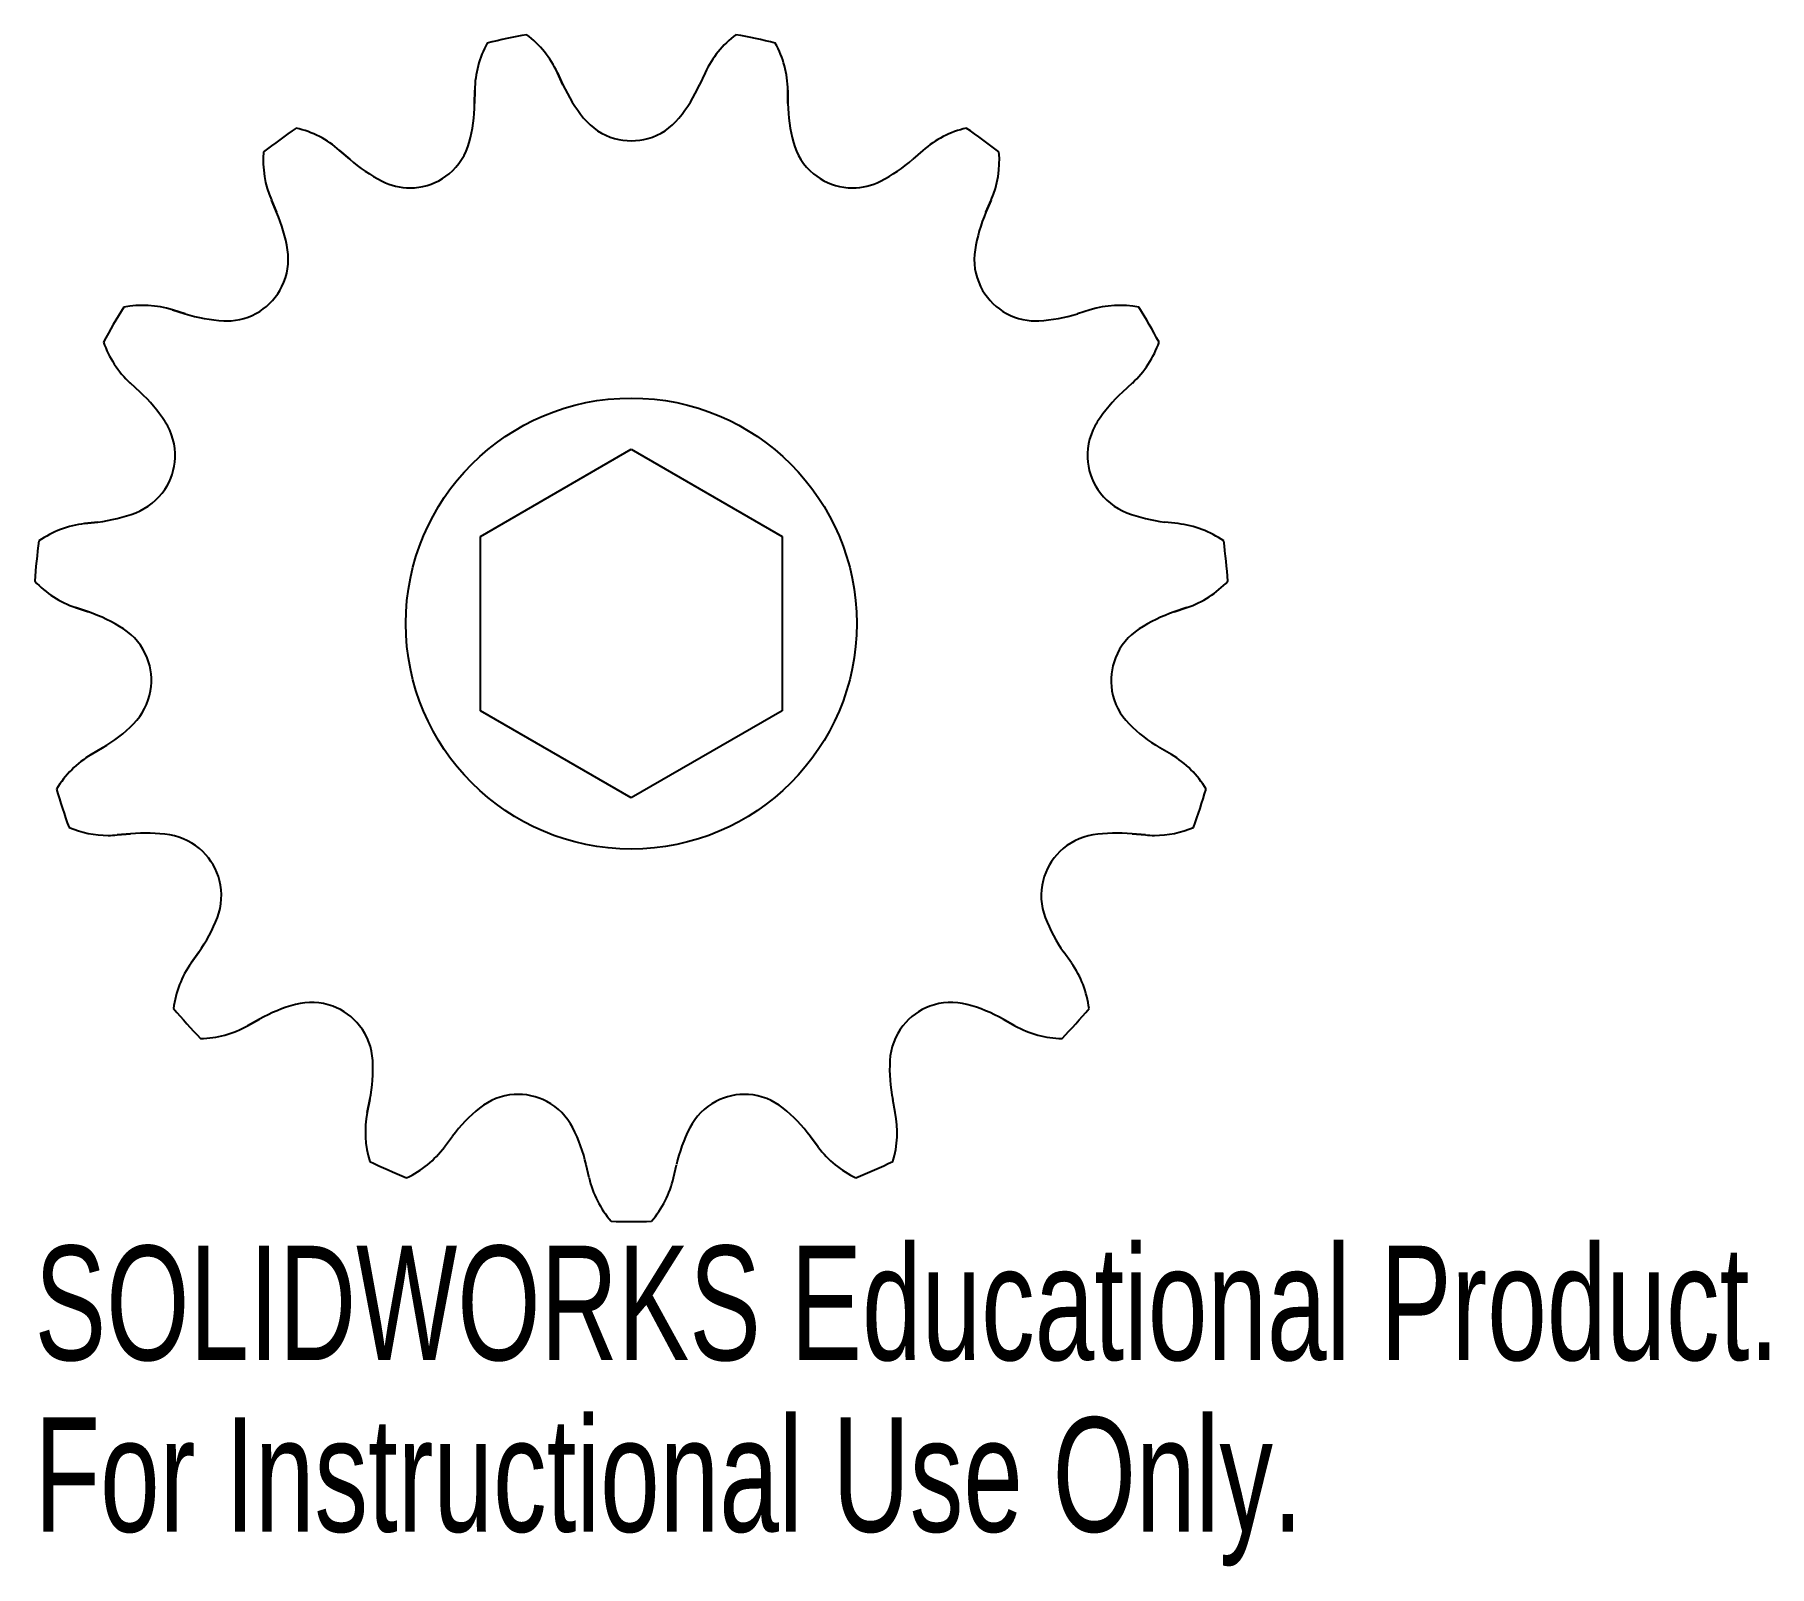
# Model space of a CAD drawing. Header units: centimetres. Extents: x -2.52 to 4.81, y -3.98 to 2.49.
import ezdxf

# ---------------------------------------------------------------- set-up
doc = ezdxf.new("R2010")
doc.units = ezdxf.units.CM
doc.styles.add('SLDTEXTSTYLE0', font='TXT', dxfattribs={"width": 0.7})

msp = doc.modelspace()

# ---------------------------------------------------------------- linework, layer by layer
at = {"color": 7, "linetype": 'Continuous'}
for p, q in [((-0.2886, 2.2756), (-0.3123, 2.327)), ((-0.3123, 2.327), (-0.2886, 2.2756)), ((0.3123, 2.327), (0.2886, 2.2756)), ((0.3123, 2.327), (0.2886, 2.2756)), ((-0.6612, 2.2528), (-0.6619, 2.1962)), ((-0.6619, 2.1962), (-0.6612, 2.2528)), ((0.6619, 2.1962), (0.6612, 2.2528)), ((0.6612, 2.2528), (0.6619, 2.1962)), ((-1.1892, 1.9615), (-1.2318, 1.9988)), ((-1.2318, 1.9988), (-1.1892, 1.9615)), ((1.2318, 1.9988), (1.1892, 1.9615)), ((1.2318, 1.9988), (1.1892, 1.9615)), ((-1.5203, 1.7891), (-1.498, 1.7371)), ((-1.498, 1.7371), (-1.5203, 1.7891)), ((1.498, 1.7371), (1.5203, 1.7891)), ((1.5203, 1.7891), (1.498, 1.7371)), ((-1.8842, 1.3082), (-1.9383, 1.325)), ((-1.9383, 1.325), (-1.8842, 1.3082)), ((1.9383, 1.325), (1.8842, 1.3082)), ((1.9383, 1.325), (1.8842, 1.3082)), ((-2.1166, 1.0161), (-2.075, 0.9777)), ((-2.075, 0.9777), (-2.1166, 1.0161)), ((2.075, 0.9777), (2.1166, 1.0161)), ((2.1166, 1.0161), (2.075, 0.9777)), ((-0.6375, 0.3681), (0, 0.7362)), ((-0.6375, 0.3681), (0, 0.7362)), ((0, 0.7362), (0.6375, 0.3681)), ((0, 0.7362), (0.6375, 0.3681)), ((-2.2534, 0.4287), (-2.3096, 0.4221)), ((-2.3096, 0.4221), (-2.2534, 0.4287)), ((-0.6375, -0.3681), (-0.6375, 0.3681)), ((-0.6375, -0.3681), (-0.6375, 0.3681)), ((0.6375, 0.3681), (0.6375, -0.3681)), ((0.6375, 0.3681), (0.6375, -0.3681)), ((2.3096, 0.4221), (2.2534, 0.4287)), ((2.3096, 0.4221), (2.2534, 0.4287)), ((-2.3469, 0.0673), (-2.2933, 0.0492)), ((-2.2933, 0.0492), (-2.3469, 0.0673)), ((2.2933, 0.0492), (2.3469, 0.0673)), ((2.3469, 0.0673), (2.2933, 0.0492)), ((0, -0.7362), (-0.6375, -0.3681)), ((0, -0.7362), (-0.6375, -0.3681)), ((0.6375, -0.3681), (0, -0.7362)), ((0.6375, -0.3681), (0, -0.7362)), ((-2.2329, -0.5249), (-2.2816, -0.5538)), ((-2.2816, -0.5538), (-2.2329, -0.5249)), ((2.2816, -0.5538), (2.2329, -0.5249)), ((2.2816, -0.5538), (2.2329, -0.5249)), ((-2.1714, -0.8931), (-2.115, -0.8879)), ((-2.115, -0.8879), (-2.1714, -0.8931)), ((2.115, -0.8879), (2.1714, -0.8931)), ((2.1714, -0.8931), (2.115, -0.8879)), ((-1.8264, -1.3877), (-1.8591, -1.4339)), ((-1.8591, -1.4339), (-1.8264, -1.3877)), ((1.8591, -1.4339), (1.8264, -1.3877)), ((1.8591, -1.4339), (1.8264, -1.3877)), ((-1.6204, -1.699), (-1.571, -1.6713)), ((-1.571, -1.6713), (-1.6204, -1.699)), ((1.571, -1.6713), (1.6204, -1.699)), ((1.6204, -1.699), (1.571, -1.6713)), ((-1.1041, -2.0106), (-1.1151, -2.0661)), ((-1.1151, -2.0661), (-1.1041, -2.0106)), ((1.1151, -2.0661), (1.1041, -2.0106)), ((1.1151, -2.0661), (1.1041, -2.0106)), ((-0.7893, -2.2112), (-0.7554, -2.1658)), ((-0.7893, -2.2112), (-0.7554, -2.1658)), ((0.7554, -2.1658), (0.7893, -2.2112)), ((0.7893, -2.2112), (0.7554, -2.1658)), ((-0.1783, -2.3411), (-0.1908, -2.2859)), ((-0.1783, -2.3411), (-0.1908, -2.2859)), ((0.1783, -2.3411), (0.1908, -2.2859)), ((0.1783, -2.3411), (0.1908, -2.2859))]:
    msp.add_line(p, q, dxfattribs=at)
msp.add_circle((0, 0), 0.9525, dxfattribs=at)
msp.add_circle((0, 0), 0.9525, dxfattribs=at)
for centre, radius, start, end in [((-0.2391, 2.2474), 0.4221, 151.01109, 179.26667), ((-0.2391, 2.2474), 0.4221, 151.01109, 179.26667), ((0, 0), 2.5263, 100.06627, 103.93373), ((0, 0), 2.5263, 100.06627, 103.93373), ((-0.6957, 2.1504), 0.4221, 24.73333, 52.98891), ((-0.6957, 2.1504), 0.4221, 24.73333, 52.98891), ((0.6957, 2.1504), 0.4221, 127.01109, 155.26667), ((0.6957, 2.1504), 0.4221, 127.01109, 155.26667), ((0, 0), 2.5263, 76.06627, 79.93373), ((0, 0), 2.5263, 76.06627, 79.93373), ((0.2391, 2.2474), 0.4221, 0.73334, 28.98891), ((0.2391, 2.2474), 0.4221, 0.73334, 28.98891), ((0.3158, 2.554), 0.6655, 204.73334, 219), ((0.3158, 2.554), 0.6655, 204.73334, 219), ((-0.3158, 2.554), 0.6655, 321, 335.26667), ((-0.3158, 2.554), 0.6655, 321, 335.26667), ((-1.3273, 2.2047), 0.6655, 345, 359.26667), ((-1.3273, 2.2047), 0.6655, 345, 359.26667), ((0, 2.2983), 0.2591, 219, 254.27147), ((0, 2.2983), 0.2591, 219, 254.27147), ((0, 2.2983), 0.2591, 285.72853, 321), ((0, 2.2983), 0.2591, 285.72853, 321), ((1.3273, 2.2047), 0.6655, 180.73334, 195), ((1.3273, 2.2047), 0.6655, 180.73334, 195), ((0, 0), 2.5263, 124.06627, 127.93373), ((0, 0), 2.5263, 124.06627, 127.93373), ((-1.5102, 1.6815), 0.4221, 48.73334, 76.98892), ((-1.5102, 1.6815), 0.4221, 48.73334, 76.98892), ((1.5102, 1.6815), 0.4221, 103.01109, 131.26667), ((1.5102, 1.6815), 0.4221, 103.01109, 131.26667), ((0, 0), 2.5263, 52.06627, 55.93373), ((0, 0), 2.5263, 52.06627, 55.93373), ((-1.1326, 1.9559), 0.4221, 175.01109, 203.26667), ((-1.1326, 1.9559), 0.4221, 175.01109, 203.26667), ((-0.9348, 2.0996), 0.2591, 309.72853, 345), ((-0.9348, 2.0996), 0.2591, 309.72853, 345), ((0, 2.2983), 0.2591, 254.27147, 285.72853), ((0, 2.2983), 0.2591, 254.27147, 285.72853), ((0.9348, 2.0996), 0.2591, 195, 230.27147), ((0.9348, 2.0996), 0.2591, 195, 230.27147), ((1.1326, 1.9559), 0.4221, 336.73334, 4.98891), ((1.1326, 1.9559), 0.4221, 336.73334, 4.98891), ((-0.7503, 2.4617), 0.6655, 228.73334, 243), ((-0.7503, 2.4617), 0.6655, 228.73334, 243), ((0.7503, 2.4617), 0.6655, 297, 311.26667), ((0.7503, 2.4617), 0.6655, 297, 311.26667), ((-0.9348, 2.0996), 0.2591, 243, 270), ((-0.9348, 2.0996), 0.2591, 243, 270), ((-0.9348, 2.0996), 0.2591, 270, 278.27147), ((-0.9348, 2.0996), 0.2591, 270, 278.27147), ((-0.9348, 2.0996), 0.2591, 278.27147, 309.72853), ((-0.9348, 2.0996), 0.2591, 278.27147, 309.72853), ((0.9348, 2.0996), 0.2591, 230.27147, 261.72853), ((0.9348, 2.0996), 0.2591, 230.27147, 261.72853), ((0.9348, 2.0996), 0.2591, 261.72853, 270), ((0.9348, 2.0996), 0.2591, 261.72853, 270), ((0.9348, 2.0996), 0.2591, 270, 297), ((0.9348, 2.0996), 0.2591, 270, 297), ((-2.1093, 1.4743), 0.6655, 9, 23.26667), ((-2.1093, 1.4743), 0.6655, 9, 23.26667), ((2.1093, 1.4743), 0.6655, 156.73334, 171), ((2.1093, 1.4743), 0.6655, 156.73334, 171), ((-1.7079, 1.5378), 0.2591, 333.72853, 9), ((-1.7079, 1.5378), 0.2591, 333.72853, 9), ((1.7079, 1.5378), 0.2591, 171, 206.27147), ((1.7079, 1.5378), 0.2591, 171, 206.27147), ((-1.7079, 1.5378), 0.2591, 302.27147, 333.72853), ((-1.7079, 1.5378), 0.2591, 302.27147, 333.72853), ((1.7079, 1.5378), 0.2591, 206.27147, 237.72853), ((1.7079, 1.5378), 0.2591, 206.27147, 237.72853), ((0, 0), 2.5263, 148.06627, 151.93373), ((0, 0), 2.5263, 148.06627, 151.93373), ((-2.0635, 0.9219), 0.4221, 72.73332, 100.9889), ((-2.0635, 0.9219), 0.4221, 72.73332, 100.9889), ((2.0635, 0.9219), 0.4221, 79.01109, 107.26667), ((2.0635, 0.9219), 0.4221, 79.01109, 107.26667), ((0, 0), 2.5263, 28.06627, 31.93373), ((0, 0), 2.5263, 28.06627, 31.93373), ((-1.6867, 1.9437), 0.6655, 252.73334, 267), ((-1.6867, 1.9437), 0.6655, 252.73334, 267), ((-1.7079, 1.5378), 0.2591, 267, 270), ((-1.7079, 1.5378), 0.2591, 267, 270), ((-1.7079, 1.5378), 0.2591, 270, 302.27147), ((-1.7079, 1.5378), 0.2591, 270, 302.27147), ((1.7079, 1.5378), 0.2591, 237.72853, 270), ((1.7079, 1.5378), 0.2591, 237.72853, 270), ((1.7079, 1.5378), 0.2591, 270, 273), ((1.7079, 1.5378), 0.2591, 270, 273), ((1.6867, 1.9437), 0.6655, 273, 287.26667), ((1.6867, 1.9437), 0.6655, 273, 287.26667), ((-1.8302, 1.3261), 0.4221, 199.01109, 227.26667), ((-1.8302, 1.3261), 0.4221, 199.01109, 227.26667), ((1.8302, 1.3261), 0.4221, 312.73334, 340.98891), ((1.8302, 1.3261), 0.4221, 312.73334, 340.98891), ((-2.5266, 0.4889), 0.6655, 33, 47.26667), ((-2.5266, 0.4889), 0.6655, 33, 47.26667), ((2.5266, 0.4889), 0.6655, 132.73334, 147), ((2.5266, 0.4889), 0.6655, 132.73334, 147), ((-2.1858, 0.7102), 0.2591, 357.72853, 33), ((-2.1858, 0.7102), 0.2591, 357.72853, 33), ((2.1858, 0.7102), 0.2591, 147, 182.27147), ((2.1858, 0.7102), 0.2591, 147, 182.27147), ((-2.1858, 0.7102), 0.2591, 326.27147, 357.72853), ((-2.1858, 0.7102), 0.2591, 326.27147, 357.72853), ((2.1858, 0.7102), 0.2591, 182.27147, 213.72853), ((2.1858, 0.7102), 0.2591, 182.27147, 213.72853), ((-2.1858, 0.7102), 0.2591, 291, 326.27147), ((-2.1858, 0.7102), 0.2591, 291, 326.27147), ((2.1858, 0.7102), 0.2591, 213.72853, 249), ((2.1858, 0.7102), 0.2591, 213.72853, 249), ((-2.3314, 1.0896), 0.6655, 276.73334, 291), ((-2.3314, 1.0896), 0.6655, 276.73334, 291), ((2.3314, 1.0896), 0.6655, 249, 263.26667), ((2.3314, 1.0896), 0.6655, 249, 263.26667), ((-2.2601, 0.0029), 0.4221, 96.73333, 124.98891), ((-2.2601, 0.0029), 0.4221, 96.73333, 124.98891), ((2.2601, 0.0029), 0.4221, 55.01109, 83.26667), ((2.2601, 0.0029), 0.4221, 55.01109, 83.26667), ((0, 0), 2.5263, 172.06627, 175.93373), ((0, 0), 2.5263, 172.06627, 175.93373), ((0, 0), 2.5263, 4.06627, 7.93373), ((0, 0), 2.5263, 4.06627, 7.93373), ((-2.2113, 0.4671), 0.4221, 223.01109, 251.26667), ((-2.2113, 0.4671), 0.4221, 223.01109, 251.26667), ((2.2113, 0.4671), 0.4221, 288.73334, 316.98891), ((2.2113, 0.4671), 0.4221, 288.73334, 316.98891), ((-2.507, -0.5811), 0.6655, 57, 71.26667), ((-2.507, -0.5811), 0.6655, 57, 71.26667), ((2.507, -0.5811), 0.6655, 108.73334, 123), ((2.507, -0.5811), 0.6655, 108.73334, 123), ((-2.2857, -0.2402), 0.2591, 21.72853, 57), ((-2.2857, -0.2402), 0.2591, 21.72853, 57), ((2.2857, -0.2402), 0.2591, 123, 158.27147), ((2.2857, -0.2402), 0.2591, 123, 158.27147), ((-2.2857, -0.2402), 0.2591, 350.27147, 21.72853), ((-2.2857, -0.2402), 0.2591, 350.27147, 21.72853), ((2.2857, -0.2402), 0.2591, 158.27147, 189.72853), ((2.2857, -0.2402), 0.2591, 158.27147, 189.72853), ((-2.2857, -0.2402), 0.2591, 315, 350.27147), ((-2.2857, -0.2402), 0.2591, 315, 350.27147), ((2.2857, -0.2402), 0.2591, 189.72853, 225), ((2.2857, -0.2402), 0.2591, 189.72853, 225), ((-2.573, 0.0471), 0.6655, 300.73334, 315), ((-2.573, 0.0471), 0.6655, 300.73334, 315), ((2.573, 0.0471), 0.6655, 225, 239.26667), ((2.573, 0.0471), 0.6655, 225, 239.26667), ((-2.0659, -0.9166), 0.4221, 120.73334, 148.98891), ((-2.0659, -0.9166), 0.4221, 120.73334, 148.98891), ((2.0659, -0.9166), 0.4221, 31.01109, 59.26666), ((2.0659, -0.9166), 0.4221, 31.01109, 59.26666), ((0, 0), 2.5263, 196.06627, 199.93373), ((0, 0), 2.5263, 196.06627, 199.93373), ((0, 0), 2.5263, 340.06627, 343.93373), ((0, 0), 2.5263, 340.06627, 343.93373), ((-2.2101, -0.4727), 0.4221, 247.01108, 269.99999), ((-2.2101, -0.4727), 0.4221, 247.01108, 269.99999), ((2.2101, -0.4727), 0.4221, 270, 292.98891), ((2.2101, -0.4727), 0.4221, 270, 292.98891), ((-2.2101, -0.4727), 0.4221, 269.99999, 275.26672), ((-2.2101, -0.4727), 0.4221, 269.99999, 275.26672), ((-2.0539, -1.5505), 0.6655, 81, 95.26667), ((-2.0539, -1.5505), 0.6655, 81, 95.26667), ((-1.9903, -1.1491), 0.2591, 45.72853, 81), ((-1.9903, -1.1491), 0.2591, 45.72853, 81), ((1.9903, -1.1491), 0.2591, 99, 134.27147), ((1.9903, -1.1491), 0.2591, 99, 134.27147), ((2.0539, -1.5505), 0.6655, 84.73334, 99), ((2.0539, -1.5505), 0.6655, 84.73334, 99), ((2.2101, -0.4727), 0.4221, 264.73334, 270), ((2.2101, -0.4727), 0.4221, 264.73334, 270), ((-1.9903, -1.1491), 0.2591, 14.27147, 45.72853), ((-1.9903, -1.1491), 0.2591, 14.27147, 45.72853), ((1.9903, -1.1491), 0.2591, 134.27147, 165.72853), ((1.9903, -1.1491), 0.2591, 134.27147, 165.72853), ((-1.9903, -1.1491), 0.2591, 339, 14.27147), ((-1.9903, -1.1491), 0.2591, 339, 14.27147), ((1.9903, -1.1491), 0.2591, 165.72853, 201), ((1.9903, -1.1491), 0.2591, 165.72853, 201), ((-2.3698, -1.0035), 0.6655, 324.73334, 339), ((-2.3698, -1.0035), 0.6655, 324.73334, 339), ((2.3698, -1.0035), 0.6655, 201, 215.26667), ((2.3698, -1.0035), 0.6655, 201, 215.26667), ((-1.5145, -1.6777), 0.4221, 144.73333, 172.9889), ((-1.5145, -1.6777), 0.4221, 144.73333, 172.9889), ((1.5145, -1.6777), 0.4221, 7.01109, 35.26667), ((1.5145, -1.6777), 0.4221, 7.01109, 35.26667), ((-1.2457, -2.2519), 0.6655, 105, 119.26667), ((-1.2457, -2.2519), 0.6655, 105, 119.26667), ((-1.3509, -1.8593), 0.2591, 69.72853, 105), ((-1.3509, -1.8593), 0.2591, 69.72853, 105), ((1.3509, -1.8593), 0.2591, 75, 110.27147), ((1.3509, -1.8593), 0.2591, 75, 110.27147), ((1.2457, -2.2519), 0.6655, 60.73334, 75), ((1.2457, -2.2519), 0.6655, 60.73334, 75), ((0, 0), 2.5263, 220.06627, 223.93373), ((0, 0), 2.5263, 220.06627, 223.93373), ((-1.3509, -1.8593), 0.2591, 38.27147, 69.72853), ((-1.3509, -1.8593), 0.2591, 38.27147, 69.72853), ((1.3509, -1.8593), 0.2591, 110.27147, 141.72853), ((1.3509, -1.8593), 0.2591, 110.27147, 141.72853), ((0, 0), 2.5263, 316.06627, 319.93373), ((0, 0), 2.5263, 316.06627, 319.93373), ((-1.8268, -1.3308), 0.4221, 271.01109, 299.26667), ((-1.8268, -1.3308), 0.4221, 271.01109, 299.26667), ((-1.3509, -1.8593), 0.2591, 3, 38.27147), ((-1.3509, -1.8593), 0.2591, 3, 38.27147), ((1.3509, -1.8593), 0.2591, 141.72853, 177), ((1.3509, -1.8593), 0.2591, 141.72853, 177), ((1.8268, -1.3308), 0.4221, 240.73334, 268.98891), ((1.8268, -1.3308), 0.4221, 240.73334, 268.98891), ((-1.7567, -1.8806), 0.6655, 348.73334, 3), ((-1.7567, -1.8806), 0.6655, 348.73334, 3), ((1.7567, -1.8806), 0.6655, 177, 191.26667), ((1.7567, -1.8806), 0.6655, 177, 191.26667), ((-0.2221, -2.5639), 0.6655, 129, 143.26667), ((-0.2221, -2.5639), 0.6655, 129, 143.26667), ((-0.4778, -2.248), 0.2591, 93.72853, 129), ((-0.4778, -2.248), 0.2591, 93.72853, 129), ((-0.4778, -2.248), 0.2591, 62.27147, 93.72853), ((-0.4778, -2.248), 0.2591, 62.27147, 93.72853), ((-0.4778, -2.248), 0.2591, 27, 62.27147), ((-0.4778, -2.248), 0.2591, 27, 62.27147), ((0.4778, -2.248), 0.2591, 117.72853, 153), ((0.4778, -2.248), 0.2591, 117.72853, 153), ((0.4778, -2.248), 0.2591, 86.27147, 117.72853), ((0.4778, -2.248), 0.2591, 86.27147, 117.72853), ((0.4778, -2.248), 0.2591, 51, 86.27147), ((0.4778, -2.248), 0.2591, 51, 86.27147), ((0.2221, -2.5639), 0.6655, 36.73334, 51), ((0.2221, -2.5639), 0.6655, 36.73334, 51), ((-0.7012, -2.1486), 0.4221, 168.73334, 196.98891), ((-0.7012, -2.1486), 0.4221, 168.73334, 196.98891), ((0.7012, -2.1486), 0.4221, 343.01109, 11.26667), ((0.7012, -2.1486), 0.4221, 343.01109, 11.26667), ((-0.8399, -2.4325), 0.6655, 12.73334, 27), ((-0.8399, -2.4325), 0.6655, 12.73334, 27), ((0.8399, -2.4325), 0.6655, 153, 167.26667), ((0.8399, -2.4325), 0.6655, 153, 167.26667), ((-1.1275, -1.9588), 0.4221, 295.01109, 323.26667), ((-1.1275, -1.9588), 0.4221, 295.01109, 323.26667), ((1.1275, -1.9588), 0.4221, 216.73334, 244.98891), ((1.1275, -1.9588), 0.4221, 216.73334, 244.98891), ((0, 0), 2.5263, 244.06627, 247.93373), ((0, 0), 2.5263, 244.06627, 247.93373), ((0.2334, -2.248), 0.4221, 192.73334, 220.98891), ((0.2334, -2.248), 0.4221, 192.73334, 220.98891), ((-0.2334, -2.248), 0.4221, 319.01109, 347.26667), ((-0.2334, -2.248), 0.4221, 319.01109, 347.26667), ((0, 0), 2.5263, 292.06627, 295.93373), ((0, 0), 2.5263, 292.06627, 295.93373), ((0, 0), 2.5263, 268.06627, 271.93373), ((0, 0), 2.5263, 268.06627, 271.93373)]:
    msp.add_arc(centre, radius, start, end, dxfattribs=at)

# ---------------------------------------------------------------- texts
at = {"color": 7, "linetype": 'Continuous', "char_height": 0.483362, "attachment_point": 1, "style": 'SLDTEXTSTYLE0'}
for s, insert in [('SOLIDWORKS Educational Product.', (-2.52, -2.6283)), ('For Instructional Use Only.', (-2.52, -3.3533))]:
    msp.add_mtext(s, dxfattribs=dict(at, insert=insert))

doc.saveas('drawing.dxf')
